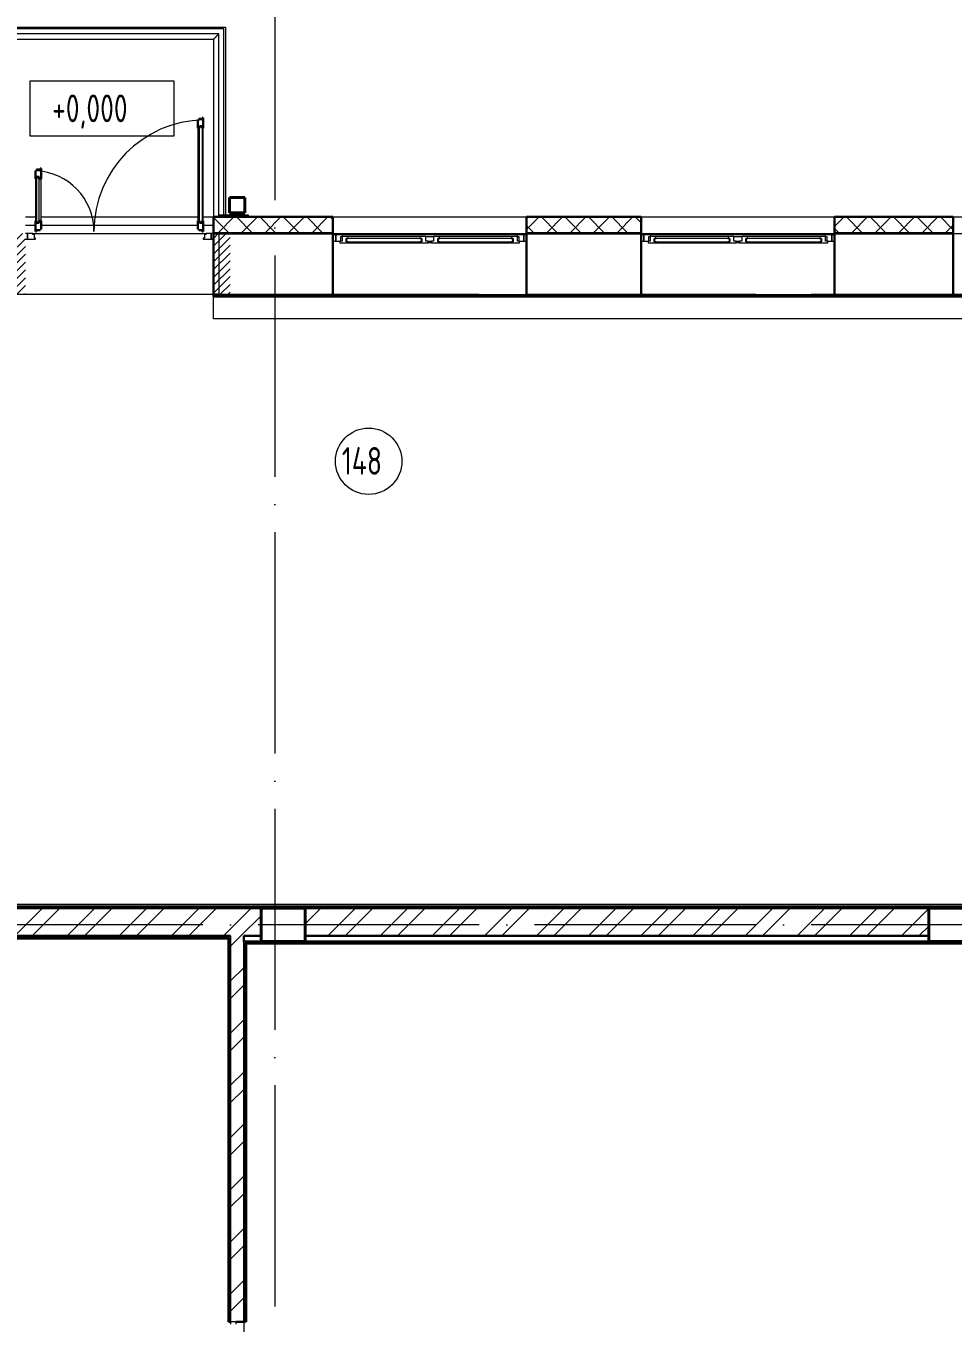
# Model space of a CAD drawing. Header units: millimetres. Extents: x -259793 to 503324, y -44556 to 93494.
# Drawn here: x -54908 to -46528, y 16176 to 27903 of the extents above; entities that cross this region are included whole.
import ezdxf

# ---------------------------------------------------------------- set-up
doc = ezdxf.new("R2010")
doc.units = ezdxf.units.MM
doc.linetypes.add('ADSK_Линия сетки', pattern=[25, 20, -2.5, 0, -2.5])
doc.linetypes.add('ADSK_Штриховая_ш2 п1_5', pattern=[4.5, 3, -1.5])
for name, color, linetype, lineweight in [('_ Окна', 7, 'Continuous', 9), ('Аннотация', 7, 'Continuous', 18), ('Двери', 252, 'Continuous', 9), ('Лестницы', 252, 'Continuous', 9), ('Марки помещений', 252, 'Continuous', 20), ('Несущие колонны', 252, 'Continuous', 18), ('Ограждение', 252, 'Continuous', 9), ('Окна', 252, 'Continuous', 9), ('Оси', 252, 'Continuous', 9), ('Отметки', 7, 'Continuous', 9), ('Стены внутренние', 7, 'Continuous', 18), ('Стены наружные', 7, 'Continuous', 18), ('Стены штриховка', 7, 'Continuous', 9)]:
    doc.layers.add(name, color=color, linetype=linetype, lineweight=lineweight)
doc.layers.add('Двери открывание', color=7, linetype='Continuous', lineweight=9, true_color=0xc0c0c0)
doc.styles.add('GOST Common_3', font='', dxfattribs={"height": 3.5})
doc.styles.get('GOST Common_3').set_extended_font_data('GOST 2.304 type A')

# ---------------------------------------------------------------- blocks, each defined once
blk = doc.blocks.new('1 этаж')
at = {"layer": 'Двери', "lineweight": 18, "true_color": 0x636466}
h = blk.add_hatch(dxfattribs=at)
h.set_pattern_fill('FP_2', color=251, style=0, pattern_type=2)
h.set_pattern_definition([(45, (-54185.8, 27131.27), (-35.3553, 35.3553), [])])
h.paths.add_polyline_path([(-53061, 26856), (-53061, 27406), (-53211, 27406), (-53211, 26856), (-53134, 26856)])
h.paths.add_polyline_path([(-54911, 26856), (-54911, 27406), (-55061, 27406), (-55061, 26856)])
at = {"layer": '_ Окна', "color": 251, "true_color": 0x636466}
for p, q in [((-52106, 27396), (-52131, 27396)), ((-52131, 27338), (-52106, 27338)), ((-52106, 27338), (-52106, 27396)), ((-52008, 27362), (-52011, 27362)), ((-52011, 27362), (-52011, 27330)), ((-52011, 27330), (-52008, 27330)), ((-51331, 27362), (-52008, 27362)), ((-52008, 27362), (-52008, 27330)), ((-52008, 27330), (-52008, 27362)), ((-52008, 27330), (-51331, 27330)), ((-51331, 27330), (-51331, 27362)), ((-51331, 27362), (-51331, 27330)), ((-51328, 27362), (-51331, 27362)), ((-51331, 27330), (-51328, 27330)), ((-51328, 27330), (-51328, 27362)), ((-51181, 27362), (-51184, 27362)), ((-51184, 27362), (-51184, 27330)), ((-51184, 27330), (-51181, 27330)), ((-50504, 27362), (-51181, 27362)), ((-51181, 27362), (-51181, 27330)), ((-51181, 27330), (-51181, 27362)), ((-51181, 27330), (-50504, 27330)), ((-50504, 27330), (-50504, 27362)), ((-50504, 27362), (-50504, 27330)), ((-50501, 27362), (-50504, 27362)), ((-50504, 27330), (-50501, 27330)), ((-50501, 27330), (-50501, 27362)), ((-50381, 27396), (-50406, 27396)), ((-50406, 27396), (-50406, 27338)), ((-50406, 27338), (-50381, 27338)), ((-49321, 27396), (-49346, 27396)), ((-49346, 27338), (-49321, 27338)), ((-49321, 27338), (-49321, 27396)), ((-49223, 27362), (-49226, 27362)), ((-49226, 27362), (-49226, 27330)), ((-49226, 27330), (-49223, 27330)), ((-48546, 27362), (-49223, 27362)), ((-49223, 27362), (-49223, 27330)), ((-49223, 27330), (-49223, 27362)), ((-49223, 27330), (-48546, 27330)), ((-48546, 27330), (-48546, 27362)), ((-48546, 27362), (-48546, 27330)), ((-48543, 27362), (-48546, 27362)), ((-48546, 27330), (-48543, 27330)), ((-48543, 27330), (-48543, 27362)), ((-48396, 27362), (-48399, 27362)), ((-48399, 27362), (-48399, 27330)), ((-48399, 27330), (-48396, 27330)), ((-47719, 27362), (-48396, 27362)), ((-48396, 27362), (-48396, 27330)), ((-48396, 27330), (-48396, 27362)), ((-48396, 27330), (-47719, 27330)), ((-47719, 27330), (-47719, 27362)), ((-47719, 27362), (-47719, 27330)), ((-47716, 27362), (-47719, 27362)), ((-47719, 27330), (-47716, 27330)), ((-47716, 27330), (-47716, 27362)), ((-47596, 27396), (-47621, 27396)), ((-47621, 27396), (-47621, 27338)), ((-47621, 27338), (-47596, 27338))]:
    blk.add_line(p, q, dxfattribs=at)
at = {"layer": '_ Окна', "color": 251, "lineweight": 18, "true_color": 0x636466}
for p, q in [((-52046, 27396), (-52106, 27396)), ((-52106, 27396), (-52106, 27338)), ((-52106, 27338), (-52068, 27338)), ((-52048, 27338), (-52068, 27338)), ((-52068, 27338), (-52068, 27321)), ((-52060, 27338), (-52060, 27379)), ((-52060, 27379), (-52048, 27379)), ((-52048, 27379), (-52048, 27338)), ((-51997, 27379), (-52048, 27379)), ((-52042, 27379), (-52046, 27396)), ((-52011, 27330), (-52011, 27362)), ((-52011, 27362), (-51993, 27362)), ((-51993, 27330), (-52011, 27330)), ((-51993, 27362), (-51997, 27379)), ((-51995, 27321), (-51993, 27330)), ((-51341, 27379), (-51346, 27362)), ((-51346, 27362), (-51328, 27362)), ((-51328, 27330), (-51346, 27330)), ((-51346, 27330), (-51343, 27321)), ((-51291, 27379), (-51341, 27379)), ((-51328, 27362), (-51328, 27330)), ((-51291, 27338), (-51291, 27379)), ((-51271, 27338), (-51291, 27338)), ((-51271, 27321), (-51271, 27338)), ((-51221, 27338), (-51241, 27338)), ((-51241, 27338), (-51241, 27321)), ((-51221, 27379), (-51221, 27338)), ((-51170, 27379), (-51221, 27379)), ((-51184, 27330), (-51184, 27362)), ((-51184, 27362), (-51166, 27362)), ((-51166, 27330), (-51184, 27330)), ((-51166, 27362), (-51170, 27379)), ((-51168, 27321), (-51166, 27330)), ((-50514, 27379), (-50519, 27362)), ((-50519, 27362), (-50501, 27362)), ((-50501, 27330), (-50519, 27330)), ((-50519, 27330), (-50516, 27321)), ((-50464, 27379), (-50514, 27379)), ((-50501, 27362), (-50501, 27330)), ((-50465, 27396), (-50470, 27379)), ((-50406, 27396), (-50465, 27396)), ((-50464, 27338), (-50464, 27379)), ((-50464, 27379), (-50452, 27379)), ((-50444, 27338), (-50464, 27338)), ((-50452, 27379), (-50452, 27338)), ((-50444, 27321), (-50444, 27338)), ((-50444, 27338), (-50406, 27338)), ((-50406, 27338), (-50406, 27396)), ((-49261, 27396), (-49321, 27396)), ((-49321, 27396), (-49321, 27338)), ((-49321, 27338), (-49283, 27338)), ((-49263, 27338), (-49283, 27338)), ((-49283, 27338), (-49283, 27321)), ((-49275, 27338), (-49275, 27379)), ((-49275, 27379), (-49263, 27379)), ((-49263, 27379), (-49263, 27338)), ((-49212, 27379), (-49263, 27379)), ((-49257, 27379), (-49261, 27396)), ((-49226, 27330), (-49226, 27362)), ((-49226, 27362), (-49208, 27362)), ((-49208, 27330), (-49226, 27330)), ((-49208, 27362), (-49212, 27379)), ((-49210, 27321), (-49208, 27330)), ((-48556, 27379), (-48561, 27362)), ((-48561, 27362), (-48543, 27362)), ((-48543, 27330), (-48561, 27330)), ((-48561, 27330), (-48558, 27321)), ((-48506, 27379), (-48556, 27379)), ((-48543, 27362), (-48543, 27330)), ((-48506, 27338), (-48506, 27379)), ((-48486, 27338), (-48506, 27338)), ((-48486, 27321), (-48486, 27338)), ((-48436, 27338), (-48456, 27338)), ((-48456, 27338), (-48456, 27321)), ((-48436, 27379), (-48436, 27338)), ((-48385, 27379), (-48436, 27379)), ((-48399, 27330), (-48399, 27362)), ((-48399, 27362), (-48381, 27362)), ((-48381, 27330), (-48399, 27330)), ((-48381, 27362), (-48385, 27379)), ((-48383, 27321), (-48381, 27330)), ((-47729, 27379), (-47734, 27362)), ((-47734, 27362), (-47716, 27362)), ((-47716, 27330), (-47734, 27330)), ((-47734, 27330), (-47731, 27321)), ((-47679, 27379), (-47729, 27379)), ((-47716, 27362), (-47716, 27330)), ((-47680, 27396), (-47685, 27379)), ((-47621, 27396), (-47680, 27396)), ((-47679, 27338), (-47679, 27379)), ((-47679, 27379), (-47667, 27379)), ((-47659, 27338), (-47679, 27338)), ((-47667, 27379), (-47667, 27338)), ((-47659, 27321), (-47659, 27338)), ((-47659, 27338), (-47621, 27338)), ((-47621, 27338), (-47621, 27396)), ((-52068, 27321), (-52012, 27321)), ((-52012, 27321), (-52011, 27322)), ((-52011, 27322), (-52010, 27321)), ((-52010, 27321), (-51995, 27321)), ((-51343, 27321), (-51329, 27321)), ((-51329, 27321), (-51328, 27322)), ((-51328, 27322), (-51327, 27321)), ((-51327, 27321), (-51271, 27321)), ((-51241, 27321), (-51185, 27321)), ((-51185, 27321), (-51184, 27322)), ((-51184, 27322), (-51183, 27321)), ((-51183, 27321), (-51168, 27321)), ((-50516, 27321), (-50502, 27321)), ((-50502, 27321), (-50501, 27322)), ((-50501, 27322), (-50500, 27321)), ((-50500, 27321), (-50444, 27321)), ((-49283, 27321), (-49227, 27321)), ((-49227, 27321), (-49226, 27322)), ((-49226, 27322), (-49225, 27321)), ((-49225, 27321), (-49210, 27321)), ((-48558, 27321), (-48544, 27321)), ((-48544, 27321), (-48543, 27322)), ((-48543, 27322), (-48542, 27321)), ((-48542, 27321), (-48486, 27321)), ((-48456, 27321), (-48400, 27321)), ((-48400, 27321), (-48399, 27322)), ((-48399, 27322), (-48398, 27321)), ((-48398, 27321), (-48383, 27321)), ((-47731, 27321), (-47717, 27321)), ((-47717, 27321), (-47716, 27322)), ((-47716, 27322), (-47715, 27321)), ((-47715, 27321), (-47659, 27321))]:
    blk.add_line(p, q, dxfattribs=at)
at = {"layer": 'Аннотация', "color": 251, "lineweight": 20, "true_color": 0x636466}
for p, q in [((-54868, 28286), (-54868, 28786)), ((-54868, 28786), (-53568, 28786)), ((-53568, 28786), (-53568, 28286)), ((-53568, 28286), (-54868, 28286))]:
    blk.add_line(p, q, dxfattribs=at)
at = {"layer": 'Двери', "color": 251, "lineweight": 30, "true_color": 0x636466}
for p, q in [((-53344, 28434), (-53353, 28434)), ((-53353, 28434), (-53353, 28360)), ((-53312, 28444), (-53344, 28444)), ((-53344, 28444), (-53344, 28434)), ((-53303, 28454), (-53312, 28454)), ((-53312, 28454), (-53312, 28444)), ((-53303, 28360), (-53303, 28454)), ((-53353, 28360), (-53336, 28360)), ((-53336, 28360), (-53336, 28378)), ((-53336, 28378), (-53312, 28378)), ((-53312, 28378), (-53312, 28360)), ((-53312, 28360), (-53303, 28360)), ((-54810, 27974), (-54819, 27974)), ((-54819, 27974), (-54819, 27900)), ((-54778, 27984), (-54810, 27984)), ((-54810, 27984), (-54810, 27974)), ((-54810, 27918), (-54810, 27900)), ((-54786, 27918), (-54810, 27918)), ((-54786, 27900), (-54786, 27918)), ((-54769, 27994), (-54778, 27994)), ((-54778, 27994), (-54778, 27984)), ((-54769, 27900), (-54769, 27994)), ((-54810, 27900), (-54819, 27900)), ((-54769, 27900), (-54786, 27900)), ((-54819, 27520), (-54819, 27426)), ((-54810, 27520), (-54819, 27520)), ((-54810, 27502), (-54810, 27520)), ((-54786, 27502), (-54810, 27502)), ((-54786, 27520), (-54786, 27502)), ((-54769, 27520), (-54786, 27520)), ((-54778, 27436), (-54778, 27446)), ((-54778, 27446), (-54769, 27446)), ((-54769, 27446), (-54769, 27520)), ((-53353, 27520), (-53353, 27446)), ((-53353, 27520), (-53336, 27520)), ((-53353, 27446), (-53344, 27446)), ((-53344, 27446), (-53344, 27436)), ((-53336, 27520), (-53336, 27502)), ((-53336, 27502), (-53312, 27502)), ((-53312, 27520), (-53303, 27520)), ((-53312, 27502), (-53312, 27520)), ((-53303, 27426), (-53303, 27520)), ((-54819, 27426), (-54810, 27426)), ((-54810, 27426), (-54810, 27436)), ((-54810, 27436), (-54778, 27436)), ((-53344, 27436), (-53312, 27436)), ((-53312, 27436), (-53312, 27426)), ((-53312, 27426), (-53303, 27426))]:
    blk.add_line(p, q, dxfattribs=at)
at = {"layer": 'Двери', "color": 251, "true_color": 0x636466}
for p, q in [((-53353, 28360), (-53353, 27520)), ((-53336, 27502), (-53336, 28378)), ((-53336, 28378), (-53312, 28378)), ((-53312, 28378), (-53312, 27502)), ((-53303, 27520), (-53303, 28360)), ((-54810, 27918), (-54810, 27502)), ((-54786, 27918), (-54810, 27918)), ((-54786, 27502), (-54786, 27918)), ((-54819, 27900), (-54819, 27520)), ((-54769, 27520), (-54769, 27900)), ((-54810, 27502), (-54786, 27502)), ((-53312, 27502), (-53336, 27502)), ((-54891, 27406), (-54911, 27406)), ((-54911, 27356), (-54891, 27356)), ((-54891, 27356), (-54891, 27406)), ((-54844, 27406), (-54891, 27406)), ((-54891, 27406), (-54891, 27356)), ((-54891, 27356), (-54819, 27356)), ((-54844, 27397), (-54844, 27406)), ((-54829, 27397), (-54844, 27397)), ((-54829, 27365), (-54829, 27397)), ((-54819, 27365), (-54829, 27365)), ((-54819, 27356), (-54819, 27365)), ((-53293, 27365), (-53303, 27365)), ((-53303, 27365), (-53303, 27356)), ((-53303, 27356), (-53231, 27356)), ((-53278, 27397), (-53293, 27397)), ((-53293, 27397), (-53293, 27365)), ((-53278, 27406), (-53278, 27397)), ((-53231, 27406), (-53278, 27406)), ((-53211, 27406), (-53231, 27406)), ((-53231, 27406), (-53231, 27356)), ((-53231, 27356), (-53231, 27406)), ((-53231, 27356), (-53211, 27356)), ((-53211, 27356), (-53211, 27406)), ((-53006, 17566), (-53056, 17566)), ((-53056, 17566), (-53056, 17546)), ((-53006, 17546), (-53006, 17566))]:
    blk.add_line(p, q, dxfattribs=at)
at = {"layer": 'Двери', "color": 251, "linetype": 'ADSK_Штриховая_ш2 п1_5', "true_color": 0x636466}
for p, q in [((-53061, 27406), (-53211, 27406)), ((-53211, 27406), (-53211, 26856)), ((-53211, 26856), (-53061, 26856))]:
    blk.add_line(p, q, dxfattribs=at)
at = {"layer": 'Двери открывание', "color": 251, "true_color": 0x636466}
for centre, radius, start, end in [((-53283, 27426), 1008, 91.1369, 180), ((-54839, 27426), 548, 0, 87.9084)]:
    blk.add_arc(centre, radius, start, end, dxfattribs=at)
at = {"layer": 'Лестницы', "color": 251, "true_color": 0x636466}
for p, q in [((-53116, 29258), (-55456, 29258)), ((-53116, 27576), (-53116, 29258)), ((-53116, 27558), (-53116, 27561)), ((-54911, 27482), (-54819, 27482)), ((-54769, 27482), (-53353, 27482)), ((-53303, 27482), (-53211, 27482))]:
    blk.add_line(p, q, dxfattribs=at)
at = {"layer": 'Марки помещений', "color": 251, "true_color": 0x636466}
blk.add_circle((-51808, 25348), 300, dxfattribs=at)
at = {"layer": 'Несущие колонны', "color": 251, "lineweight": 40, "true_color": 0x636466}
for p, q in [((-53066, 27593), (-53066, 27733)), ((-53066, 27733), (-52926, 27733)), ((-52926, 27733), (-53066, 27733)), ((-53066, 27733), (-53066, 27593)), ((-52926, 27733), (-52926, 27593)), ((-52926, 27593), (-52926, 27733)), ((-52926, 27593), (-53066, 27593)), ((-53066, 27593), (-52926, 27593)), ((-52781, 21306), (-52381, 21306)), ((-52781, 21006), (-52781, 21306)), ((-52381, 21306), (-52781, 21306)), ((-52381, 21306), (-52381, 21006)), ((-46744, 21306), (-46344, 21306)), ((-46744, 21006), (-46744, 21306)), ((-46344, 21306), (-46744, 21306)), ((-52781, 21056), (-52781, 21006)), ((-52381, 21006), (-52781, 21006)), ((-52381, 21006), (-52381, 21056)), ((-46744, 21056), (-46744, 21006)), ((-46344, 21006), (-46744, 21006))]:
    blk.add_line(p, q, dxfattribs=at)
at = {"layer": 'Несущие колонны', "color": 251, "true_color": 0x636466}
for p, q in [((-52781, 21306), (-52781, 21056)), ((-52381, 21056), (-52381, 21306)), ((-46744, 21306), (-46744, 21056)), ((-52781, 21006), (-52381, 21006)), ((-46744, 21006), (-46344, 21006))]:
    blk.add_line(p, q, dxfattribs=at)
at = {"layer": 'Ограждение', "color": 251, "true_color": 0x636466}
for p, q in [((-53161, 29213), (-55456, 29213)), ((-53161, 27558), (-53161, 29213)), ((-55456, 29163), (-53211, 29163)), ((-53211, 29163), (-53211, 27558)), ((-52131, 26856), (-50381, 26856)), ((-49346, 26856), (-47596, 26856)), ((-46526, 26856), (-44776, 26856)), ((-53211, 26636), (-53211, 26836)), ((-44481, 26636), (-53211, 26636)), ((-44466, 21341), (-58421, 21341)), ((-58431, 21031), (-53081, 21031)), ((-53081, 21031), (-53071, 21041)), ((-53081, 21031), (-53081, 17566)), ((-52921, 20991), (-52911, 20981)), ((-37221, 20981), (-52911, 20981)), ((-52911, 20981), (-52911, 17566)), ((-53071, 17566), (-53081, 17566)), ((-52911, 17566), (-52921, 17566))]:
    blk.add_line(p, q, dxfattribs=at)
blk.add_open_spline([(-53161, 29213), (-53161, 29213), (-53161, 29213), (-53163, 29211), (-53164, 29210), (-53166, 29208), (-53167, 29207), (-53168, 29206), (-53171, 29204), (-53173, 29201), (-53175, 29199), (-53176, 29198), (-53178, 29196), (-53179, 29195), (-53181, 29193), (-53183, 29192), (-53184, 29190), (-53186, 29188), (-53187, 29187), (-53189, 29185), (-53191, 29183), (-53192, 29182), (-53194, 29180), (-53195, 29179), (-53197, 29177), (-53198, 29176), (-53200, 29174), (-53201, 29173), (-53203, 29171), (-53205, 29169), (-53206, 29168), (-53208, 29167), (-53209, 29165), (-53210, 29164), (-53211, 29163), (-53211, 29163)], degree=3, knots=[0, 0, 0, 0, 0.083333, 0.125, 0.166667, 0.208333, 0.229167, 0.25, 0.291667, 0.333333, 0.354167, 0.375, 0.395833, 0.416667, 0.4375, 0.458333, 0.479167, 0.5, 0.520833, 0.541667, 0.5625, 0.583333, 0.604167, 0.625, 0.645833, 0.666667, 0.6875, 0.708333, 0.75, 0.770833, 0.791667, 0.833333, 0.875, 0.916667, 1, 1, 1, 1], dxfattribs=at)
at = {"layer": 'Окна', "color": 251, "true_color": 0x636466}
for p, q in [((-50465, 27396), (-52046, 27396)), ((-51341, 27379), (-51997, 27379)), ((-51291, 27379), (-51221, 27379)), ((-51271, 27338), (-51241, 27338)), ((-50514, 27379), (-51170, 27379)), ((-47680, 27396), (-49261, 27396)), ((-48556, 27379), (-49212, 27379)), ((-48506, 27379), (-48436, 27379)), ((-48486, 27338), (-48456, 27338)), ((-47729, 27379), (-48385, 27379)), ((-52012, 27321), (-52010, 27321)), ((-51995, 27321), (-51343, 27321)), ((-51329, 27321), (-51327, 27321)), ((-51241, 27321), (-51271, 27321)), ((-51185, 27321), (-51183, 27321)), ((-51168, 27321), (-50516, 27321)), ((-50502, 27321), (-50500, 27321)), ((-49227, 27321), (-49225, 27321)), ((-49210, 27321), (-48558, 27321)), ((-48544, 27321), (-48542, 27321)), ((-48456, 27321), (-48486, 27321)), ((-48400, 27321), (-48398, 27321)), ((-48383, 27321), (-47731, 27321)), ((-47717, 27321), (-47715, 27321))]:
    blk.add_line(p, q, dxfattribs=at)
at = {"layer": 'Оси', "color": 251, "linetype": 'ADSK_Линия сетки', "ltscale": 100, "true_color": 0x636466}
for p, q in [((-52656, 32207), (-52656, 10956)), ((-806, 26856), (-72528, 26856)), ((-806, 21156), (-72528, 21156))]:
    blk.add_line(p, q, dxfattribs=at)
at = {"layer": 'Стены внутренние', "color": 251, "true_color": 0x636466}
for p, q in [((-54911, 27558), (-54819, 27558)), ((-54769, 27558), (-53353, 27558)), ((-53303, 27558), (-53211, 27558)), ((-52131, 27558), (-50381, 27558)), ((-49346, 27558), (-47596, 27558)), ((-46526, 27558), (-44776, 27558)), ((-54844, 27406), (-53278, 27406)), ((-53161, 27406), (-53161, 26856)), ((-52131, 27406), (-50381, 27406)), ((-49346, 27406), (-47596, 27406)), ((-46526, 27406), (-44776, 27406)), ((-53211, 26856), (-56001, 26856)), ((-53161, 26856), (-52131, 26856)), ((-50381, 26856), (-49346, 26856)), ((-47596, 26856), (-46526, 26856))]:
    blk.add_line(p, q, dxfattribs=at)
at = {"layer": 'Стены внутренние', "color": 251, "lineweight": 30, "true_color": 0x636466}
for p, q in [((-52131, 27558), (-53211, 27558)), ((-53211, 27558), (-53211, 27416)), ((-52131, 27416), (-52131, 27558)), ((-49346, 27558), (-50381, 27558)), ((-50381, 27558), (-50381, 27416)), ((-49346, 27416), (-49346, 27558)), ((-46526, 27558), (-47596, 27558)), ((-47596, 27558), (-47596, 27416)), ((-46526, 27416), (-46526, 27558)), ((-52131, 27406), (-53211, 27406)), ((-53211, 27406), (-53211, 26856)), ((-52131, 26856), (-52131, 27406)), ((-49346, 27406), (-50381, 27406)), ((-50381, 27406), (-50381, 26856)), ((-49346, 26856), (-49346, 27406)), ((-46526, 27406), (-47596, 27406)), ((-47596, 27406), (-47596, 26856)), ((-46526, 26856), (-46526, 27406))]:
    blk.add_line(p, q, dxfattribs=at)
at = {"layer": 'Стены внутренние', "color": 251, "linetype": 'Continuous', "lineweight": 9, "true_color": 0x636466}
for p, q in [((-53076, 27416), (-53209, 27549)), ((-53189, 27556), (-53190, 27558)), ((-53166, 27416), (-53026, 27556)), ((-53046, 27558), (-53047, 27556)), ((-52864, 27416), (-53004, 27556)), ((-52954, 27416), (-52814, 27556)), ((-52652, 27416), (-52792, 27556)), ((-52741, 27416), (-52601, 27556)), ((-52602, 27556), (-52603, 27558)), ((-52440, 27416), (-52580, 27556)), ((-52529, 27416), (-52389, 27556)), ((-52228, 27416), (-52368, 27556)), ((-52317, 27416), (-52177, 27556)), ((-52133, 27534), (-52155, 27556)), ((-50379, 27445), (-50268, 27556)), ((-50318, 27416), (-50379, 27477)), ((-50106, 27416), (-50246, 27556)), ((-50230, 27558), (-50231, 27556)), ((-50196, 27416), (-50056, 27556)), ((-49894, 27416), (-50034, 27556)), ((-49984, 27416), (-49844, 27556)), ((-49682, 27416), (-49822, 27556)), ((-49772, 27416), (-49632, 27556)), ((-49470, 27416), (-49610, 27556)), ((-49559, 27416), (-49419, 27556)), ((-49348, 27506), (-49398, 27556)), ((-47594, 27451), (-47596, 27447)), ((-47594, 27473), (-47510, 27556)), ((-47561, 27416), (-47594, 27449)), ((-47349, 27416), (-47489, 27556)), ((-47438, 27416), (-47298, 27556)), ((-47323, 27556), (-47324, 27558)), ((-47136, 27416), (-47276, 27556)), ((-47226, 27416), (-47086, 27556)), ((-46924, 27416), (-47064, 27556)), ((-47014, 27416), (-46874, 27556)), ((-46712, 27416), (-46852, 27556)), ((-46802, 27416), (-46662, 27556)), ((-46736, 27556), (-46737, 27557)), ((-46528, 27444), (-46640, 27556)), ((-46590, 27416), (-46528, 27478)), ((-52133, 27426), (-52131, 27426)), ((-53170, 26986), (-53166, 26986))]:
    blk.add_line(p, q, dxfattribs=at)
at = {"layer": 'Стены наружные', "color": 251, "true_color": 0x636466}
for p, q in [((-57256, 29273), (-53101, 29273)), ((-53116, 29258), (-57243, 29258)), ((-53116, 27576), (-53116, 29258)), ((-53101, 29273), (-53101, 27576)), ((-53161, 27576), (-52896, 27576)), ((-52896, 27561), (-53161, 27561)), ((-53116, 27558), (-53116, 27561)), ((-53101, 27561), (-53101, 27558)), ((-52896, 27576), (-52896, 27561)), ((-52131, 26856), (-53161, 26856)), ((-49346, 26856), (-50381, 26856)), ((-46526, 26856), (-47596, 26856)), ((-52781, 21056), (-52781, 21306)), ((-52381, 21306), (-52381, 21056)), ((-46744, 21056), (-46744, 21306)), ((-52381, 21006), (-52781, 21006)), ((-46344, 21006), (-46744, 21006)), ((-52936, 17566), (-52936, 15866))]:
    blk.add_line(p, q, dxfattribs=at)
at = {"layer": 'Стены наружные', "color": 251, "lineweight": 30, "true_color": 0x636466}
for p, q in [((-53211, 27416), (-53211, 27406)), ((-52131, 27406), (-52131, 27416)), ((-50381, 27416), (-50381, 27406)), ((-49346, 27406), (-49346, 27416)), ((-47596, 27416), (-47596, 27406)), ((-46526, 27406), (-46526, 27416)), ((-53161, 26856), (-53211, 26856)), ((-53211, 26856), (-53211, 26836)), ((-52131, 26841), (-52131, 26856)), ((-50381, 26856), (-50381, 26841)), ((-49346, 26841), (-49346, 26856)), ((-47596, 26856), (-47596, 26841)), ((-46526, 26841), (-46526, 26856)), ((-44481, 26841), (-53211, 26841)), ((-53211, 26836), (-44481, 26836)), ((-58456, 21306), (-44466, 21306)), ((-44396, 21321), (-58441, 21321)), ((-58456, 21056), (-53056, 21056)), ((-58441, 21041), (-53071, 21041)), ((-53071, 21041), (-53071, 17566)), ((-52936, 21006), (-52936, 21056)), ((-52936, 21056), (-52781, 21056)), ((-52781, 21006), (-52936, 21006)), ((-52381, 21056), (-46744, 21056)), ((-46744, 21006), (-52381, 21006)), ((-52921, 17566), (-52921, 20991)), ((-52921, 20991), (-37211, 20991)), ((-53071, 17566), (-53056, 17566)), ((-53006, 17566), (-52921, 17566))]:
    blk.add_line(p, q, dxfattribs=at)
at = {"layer": 'Стены наружные', "color": 251, "linetype": 'Continuous', "lineweight": 9, "true_color": 0x636466}
for p, q in [((-52892, 26841), (-52877, 26856)), ((-52468, 26841), (-52453, 26856)), ((-50347, 26841), (-50332, 26856)), ((-49922, 26841), (-49907, 26856)), ((-49498, 26841), (-49483, 26856)), ((-47377, 26841), (-47362, 26856)), ((-46952, 26841), (-46937, 26856)), ((-46528, 26841), (-46526, 26844)), ((-55006, 21056), (-54756, 21306)), ((-54849, 21056), (-54599, 21306)), ((-54609, 21306), (-54594, 21321)), ((-54534, 21056), (-54284, 21306)), ((-54377, 21056), (-54127, 21306)), ((-54184, 21306), (-54169, 21321)), ((-54063, 21056), (-53813, 21306)), ((-53906, 21056), (-53656, 21306)), ((-53760, 21306), (-53745, 21321)), ((-53591, 21056), (-53341, 21306)), ((-53434, 21056), (-53184, 21306)), ((-53336, 21306), (-53321, 21321)), ((-53120, 21056), (-52870, 21306)), ((-52963, 21056), (-52781, 21238)), ((-52912, 21306), (-52897, 21321)), ((-52487, 21306), (-52472, 21321)), ((-52381, 21167), (-52241, 21306)), ((-52177, 21056), (-51927, 21306)), ((-52063, 21306), (-52048, 21321)), ((-52020, 21056), (-51770, 21306)), ((-51705, 21056), (-51455, 21306)), ((-51639, 21306), (-51624, 21321)), ((-51548, 21056), (-51298, 21306)), ((-51234, 21056), (-50984, 21306)), ((-51215, 21306), (-51200, 21321)), ((-51077, 21056), (-50827, 21306)), ((-50790, 21306), (-50775, 21321)), ((-50762, 21056), (-50512, 21306)), ((-50605, 21056), (-50355, 21306)), ((-50366, 21306), (-50351, 21321)), ((-50291, 21056), (-50041, 21306)), ((-50134, 21056), (-49884, 21306)), ((-49942, 21306), (-49927, 21321)), ((-49820, 21056), (-49570, 21306)), ((-49662, 21056), (-49412, 21306)), ((-49518, 21306), (-49503, 21321)), ((-49348, 21056), (-49098, 21306)), ((-49191, 21056), (-48941, 21306)), ((-49093, 21306), (-49078, 21321)), ((-48877, 21056), (-48627, 21306)), ((-48719, 21056), (-48469, 21306)), ((-48669, 21306), (-48654, 21321)), ((-48405, 21056), (-48155, 21306)), ((-48248, 21056), (-47998, 21306)), ((-48245, 21306), (-48230, 21321)), ((-47934, 21056), (-47684, 21306)), ((-47821, 21306), (-47806, 21321)), ((-47777, 21056), (-47527, 21306)), ((-47462, 21056), (-47212, 21306)), ((-47396, 21306), (-47381, 21321)), ((-47305, 21056), (-47055, 21306)), ((-46991, 21056), (-46744, 21303)), ((-46972, 21306), (-46957, 21321)), ((-46548, 21306), (-46533, 21321)), ((-46834, 21056), (-46744, 21146)), ((-54320, 21041), (-54320, 21056)), ((-53720, 21041), (-53720, 21056)), ((-53120, 21041), (-53120, 21056)), ((-53056, 20963), (-52963, 21056)), ((-52520, 20991), (-52520, 21006)), ((-51920, 20991), (-51920, 21006)), ((-51320, 20991), (-51320, 21006)), ((-50720, 20991), (-50720, 21006)), ((-50120, 20991), (-50120, 21006)), ((-49520, 20991), (-49520, 21006)), ((-48920, 20991), (-48920, 21006)), ((-48320, 20991), (-48320, 21006)), ((-47720, 20991), (-47720, 21006)), ((-47120, 20991), (-47120, 21006)), ((-53056, 20649), (-52936, 20769)), ((-52936, 20858), (-52921, 20873)), ((-53071, 20723), (-53056, 20738)), ((-53056, 20492), (-52936, 20612)), ((-52936, 20434), (-52921, 20449)), ((-53071, 20299), (-53056, 20314)), ((-53056, 20177), (-52936, 20297)), ((-53056, 20020), (-52936, 20140)), ((-52936, 20009), (-52921, 20024)), ((-53071, 19874), (-53056, 19889)), ((-53056, 19706), (-52936, 19826)), ((-53056, 19549), (-52936, 19669)), ((-52936, 19585), (-52921, 19600)), ((-53071, 19450), (-53056, 19465)), ((-53056, 19234), (-52936, 19354)), ((-53056, 19077), (-52936, 19197)), ((-52936, 19161), (-52921, 19176)), ((-53071, 19026), (-53056, 19041)), ((-53056, 18763), (-52936, 18883)), ((-53056, 18606), (-52936, 18726)), ((-52936, 18737), (-52921, 18752)), ((-53071, 18602), (-53056, 18617)), ((-53056, 18291), (-52936, 18411)), ((-52936, 18312), (-52921, 18327)), ((-53071, 18177), (-53056, 18192)), ((-53056, 18134), (-52936, 18254)), ((-53056, 17820), (-52936, 17940)), ((-52936, 17888), (-52921, 17903)), ((-53071, 17753), (-53056, 17768)), ((-53056, 17663), (-52936, 17783))]:
    blk.add_line(p, q, dxfattribs=at)
at = {"layer": 'Стены штриховка', "color": 251, "true_color": 0x636466}
for p, q in [((-52133, 27556), (-53209, 27556)), ((-53209, 27416), (-53209, 27556)), ((-52133, 27556), (-52133, 27416)), ((-49348, 27556), (-50379, 27556)), ((-50379, 27416), (-50379, 27556)), ((-49348, 27556), (-49348, 27416)), ((-46528, 27556), (-47594, 27556)), ((-47594, 27416), (-47594, 27556)), ((-46528, 27556), (-46528, 27416)), ((-53211, 27416), (-52131, 27416)), ((-50381, 27416), (-49346, 27416)), ((-47596, 27416), (-46526, 27416)), ((-53211, 26856), (-53161, 26856)), ((-53071, 21041), (-53071, 21056)), ((-53056, 21056), (-53056, 17566)), ((-52936, 17566), (-52936, 21006)), ((-52921, 21006), (-52921, 20991))]:
    blk.add_line(p, q, dxfattribs=at)
at = {"layer": 'Марки помещений', "color": 251, "true_color": 0x636466, "style": 'GOST Common_3', "width": 0.9}
blk.add_text('148', height=250, dxfattribs=at).set_placement((-52051, 25226))
at = {"layer": 'Отметки', "color": 251, "true_color": 0x636466, "style": 'GOST Common_3', "width": 0.9}
blk.add_text('+0,000', height=250, dxfattribs=at).set_placement((-54669, 28413))

msp = doc.modelspace()

# ---------------------------------------------------------------- block references
msp.add_blockref('1 этаж', (-2, -1380.07963))

doc.saveas('drawing.dxf')
